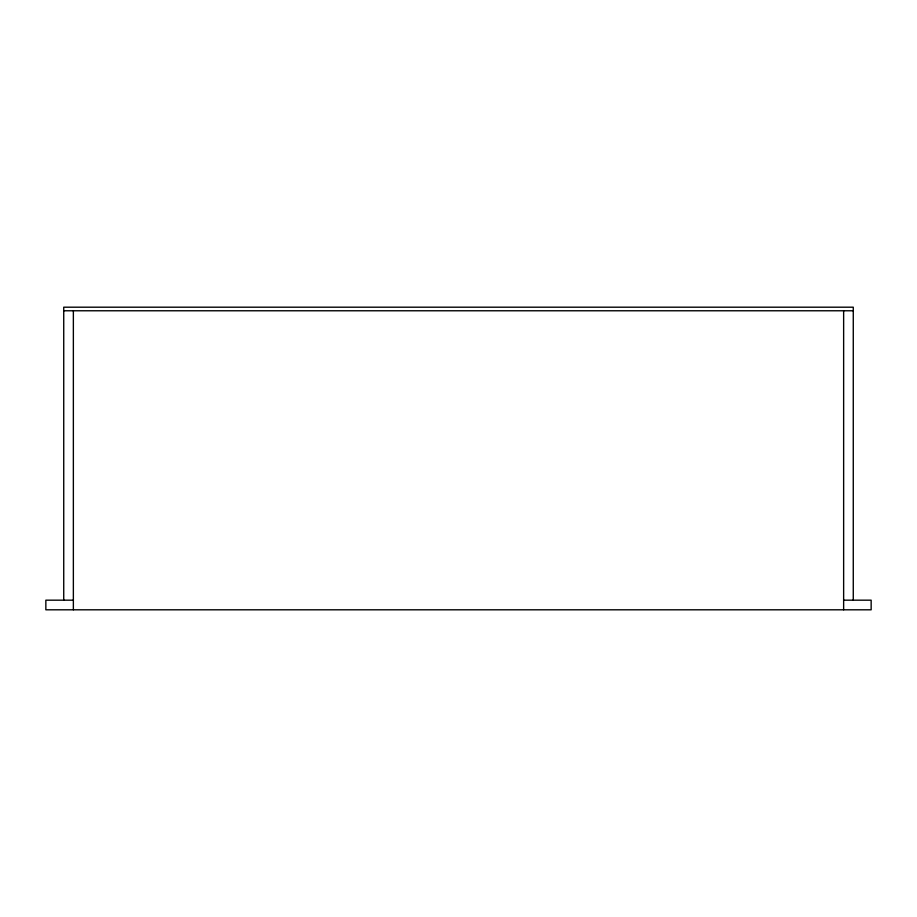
<?xml version="1.0" encoding="UTF-8"?>
<svg xmlns="http://www.w3.org/2000/svg" width="917" height="917" viewBox="0 0 917 917"><rect width="100%" height="100%" fill="white"/><g stroke="black" fill="none" stroke-linecap="round" stroke-linejoin="round"><path stroke-width="1.38" d="M63.732 310.771L853.269 310.771M73.36 600.177L45.85 600.177L45.85 609.805L871.15 609.805L871.15 600.177L843.64 600.177M853.269 600.177L853.269 307.195L63.732 307.195L63.732 600.177M843.64 310.771L843.64 609.805M73.36 310.771L73.36 609.805"/></g></svg>
